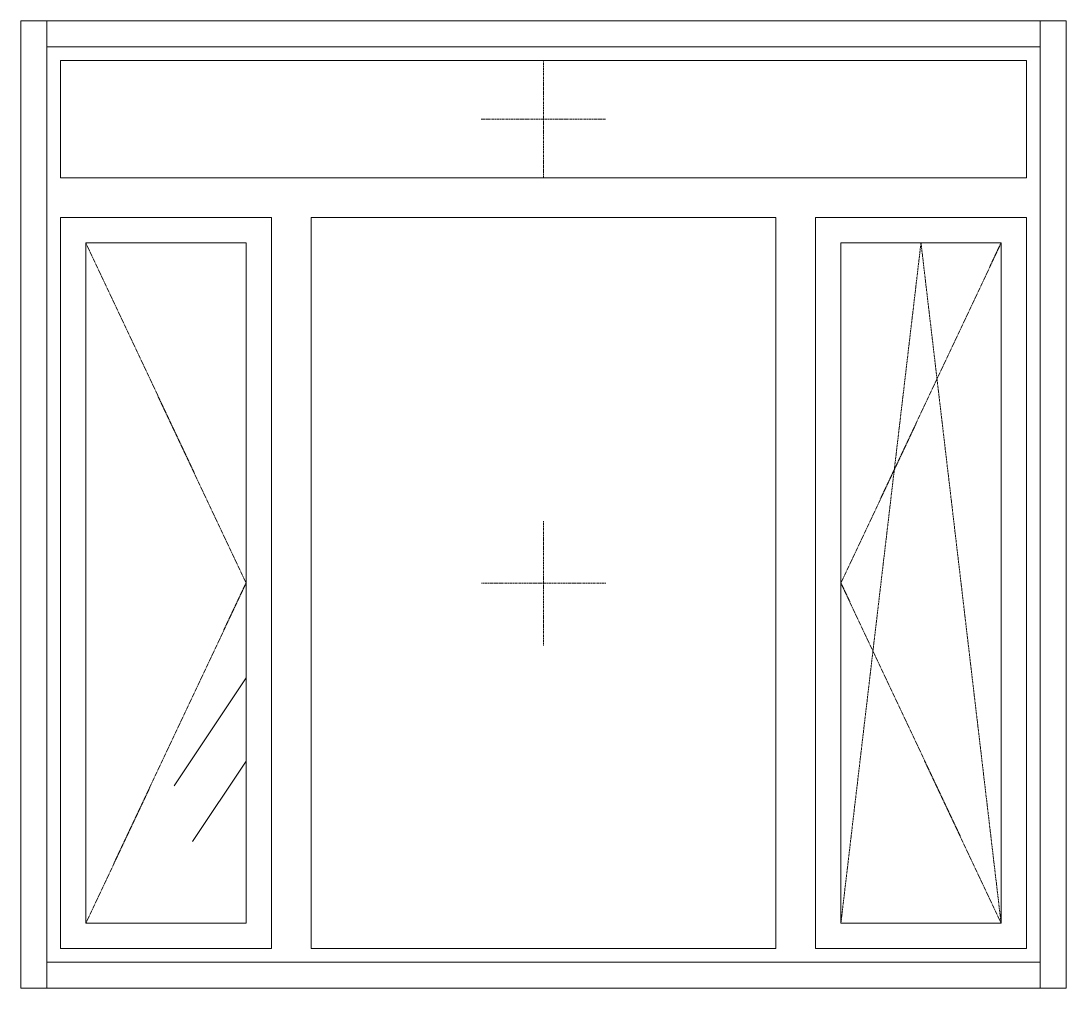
# Model space of a CAD drawing. Header units: millimetres. Extents: x -515342 to 330399, y -224905 to 507333.
# Drawn here: x 110619 to 112629, y 12878 to 14738 of the extents above; entities that cross this region are included whole.
import ezdxf

# ---------------------------------------------------------------- set-up
doc = ezdxf.new("R2010")
doc.units = ezdxf.units.MM
doc.linetypes.add('ASVP_Штриховая_ш2 п1', pattern=[3, 2, -1])
doc.layers.get('0').update_dxf_attribs({"lineweight": 0})
for name, color, linetype, lineweight in [('Витраж', 7, 'Continuous', 0), ('Окна', 7, 'Continuous', 0), ('Окна открывание', 7, 'Continuous', 0)]:
    doc.layers.add(name, color=color, linetype=linetype, lineweight=lineweight)
pattern_1 = [(236.31, (1066.07, 1244.6), (-1777.9963, -3556.002), [641.067, -5769.603]), (236.31, (1101.63, 1137.9), (-1777.9963, -3556.002), [384.64, -6026.03]), (236.31, (888.27, 1137.9), (-1777.9963, -3556.002), [384.64, -6026.03])]

# ---------------------------------------------------------------- blocks, each defined once
blk = doc.blocks.new('Окно_ПВХ_3Створки_1Фрамуга-верх - АР_Окно_ОП_1820_h_х1970_3ст2фр-в-V86-О_АР_Эскиз_Фасад 12-1 копия 1')
at = {"layer": 'Окна'}
h = blk.add_hatch(dxfattribs=at)
h.set_pattern_fill('FP_1', color=256, style=0, pattern_type=2)
h.set_pattern_definition(pattern_1)
h.paths.add_polyline_path([(-71711.8, 10935), (-71711.8, 12243), (-72019.8, 12243), (-72019.8, 10935), (-71911, 10935)])
h = blk.add_hatch(dxfattribs=at)
h.set_pattern_fill('FP_1', color=256, style=0, pattern_type=2)
h.set_pattern_definition(pattern_1)
h.paths.add_polyline_path([(-70259.8, 10935), (-70259.8, 12243), (-70567.8, 12243), (-70567.8, 10935), (-70336.8, 10935)])
for p, q in [((-70210.8, 12594), (-72068.8, 12594)), ((-72068.8, 12594), (-72068.8, 12368)), ((-70210.8, 12368), (-70210.8, 12594)), ((-70210.8, 12368), (-72068.8, 12368)), ((-71662.8, 12292), (-72068.8, 12292)), ((-72068.8, 12292), (-72068.8, 10886)), ((-71662.8, 10886), (-71662.8, 12292)), ((-70692.8, 12292), (-71586.8, 12292)), ((-71586.8, 10886), (-71586.8, 12292)), ((-70692.8, 10886), (-70692.8, 12292)), ((-70210.8, 12292), (-70616.8, 12292)), ((-70616.8, 10886), (-70616.8, 12292)), ((-70210.8, 10886), (-70210.8, 12292)), ((-72019.8, 12243), (-72019.8, 10935)), ((-71711.8, 12243), (-72019.8, 12243)), ((-71711.8, 12243), (-71711.8, 10935)), ((-70567.8, 12243), (-70567.8, 10935)), ((-70259.8, 12243), (-70567.8, 12243)), ((-70259.8, 12243), (-70259.8, 10935)), ((-72019.8, 10935), (-71711.8, 10935)), ((-70567.8, 10935), (-70259.8, 10935)), ((-72068.8, 10886), (-71662.8, 10886)), ((-71586.8, 10886), (-70692.8, 10886)), ((-70616.8, 10886), (-70210.8, 10886))]:
    blk.add_line(p, q, dxfattribs=at)
at = {"layer": 'Окна открывание', "linetype": 'ASVP_Штриховая_ш2 п1'}
for p, q in [((-71139.8, 12368), (-71139.8, 12594)), ((-71259.8, 12481), (-71019.8, 12481)), ((-72019.8, 12243), (-71711.8, 11589)), ((-70413.8, 12243), (-70567.8, 10935)), ((-70259.8, 12243), (-70567.8, 11589)), ((-70259.8, 10935), (-70413.8, 12243)), ((-71139.8, 11469), (-71139.8, 11709)), ((-71711.8, 11589), (-72019.8, 10935)), ((-71019.8, 11589), (-71259.8, 11589)), ((-70567.8, 11589), (-70259.8, 10935))]:
    blk.add_line(p, q, dxfattribs=at)
blk = doc.blocks.new('Прямоугольный импост - АР_Откос_Металлический_50х330 Белый Правый-9899493-О_АР_Эскиз_Фасад 12-1 копия 1')
at = {"layer": 'Витраж'}
for p, q in [((-9974.1, 2570), (-9974.1, 2620)), ((-9974.1, 2620), (-8064.1, 2620)), ((-8064.1, 2620), (-8064.1, 2570)), ((-9974.1, 2570), (-8064.1, 2570))]:
    blk.add_line(p, q, dxfattribs=at)
blk = doc.blocks.new('Прямоугольный импост - АР_Откос_Металлический_50х330 Белый Левый-9898761-О_АР_Эскиз_Фасад 12-1 копия 1')
at = {"layer": 'Витраж'}
for p, q in [((-9974.1, 760), (-9974.1, 810)), ((-8064.1, 810), (-9974.1, 810)), ((-8064.1, 810), (-8064.1, 760)), ((-8064.1, 760), (-9974.1, 760))]:
    blk.add_line(p, q, dxfattribs=at)
blk = doc.blocks.new('Прямоугольный импост - АР_Откос_Металлический_50х330 Белый Правый-9899492-О_АР_Эскиз_Фасад 12-1 копия 1')
at = {"layer": 'Витраж'}
for p, q in [((-8064.1, 2620), (-8014.1, 2620)), ((-8064.1, 2620), (-8064.1, 760)), ((-8014.1, 2620), (-8014.1, 760)), ((-8014.1, 760), (-8064.1, 760))]:
    blk.add_line(p, q, dxfattribs=at)
blk = doc.blocks.new('Прямоугольный импост - АР_Откос_Металлический_50х330 Белый Левый-V99-О_АР_Эскиз_Фасад 12-1 копия 1')
at = {"layer": 'Витраж'}
for p, q in [((-10024.1, 2620), (-9974.1, 2620)), ((-10024.1, 760), (-10024.1, 2620)), ((-9974.1, 760), (-9974.1, 2620)), ((-9974.1, 760), (-10024.1, 760))]:
    blk.add_line(p, q, dxfattribs=at)
blk = doc.blocks.new('СД_Люблино_Фасады_rvt-1-О_АР_Эскиз_Фасад 12-1 копия 1')
at = {"layer": 'Витраж', "lineweight": 9}
for name in ['Прямоугольный импост - АР_Откос_Металлический_50х330 Белый Левый-V99-О_АР_Эскиз_Фасад 12-1 копия 1', 'Прямоугольный импост - АР_Откос_Металлический_50х330 Белый Правый-9899493-О_АР_Эскиз_Фасад 12-1 копия 1', 'Прямоугольный импост - АР_Откос_Металлический_50х330 Белый Правый-9899492-О_АР_Эскиз_Фасад 12-1 копия 1', 'Прямоугольный импост - АР_Откос_Металлический_50х330 Белый Левый-9898761-О_АР_Эскиз_Фасад 12-1 копия 1']:
    blk.add_blockref(name, (-62120.6, 10050), dxfattribs=at)
at = {"layer": 'Окна', "lineweight": 9}
blk.add_blockref('Окно_ПВХ_3Створки_1Фрамуга-верх - АР_Окно_ОП_1820_h_х1970_3ст2фр-в-V86-О_АР_Эскиз_Фасад 12-1 копия 1', (0, 0), dxfattribs=at)

msp = doc.modelspace()

# ---------------------------------------------------------------- block references
msp.add_blockref('СД_Люблино_Фасады_rvt-1-О_АР_Эскиз_Фасад 12-1 копия 1', (182763.6864, 2067.7355))

doc.saveas('drawing.dxf')
